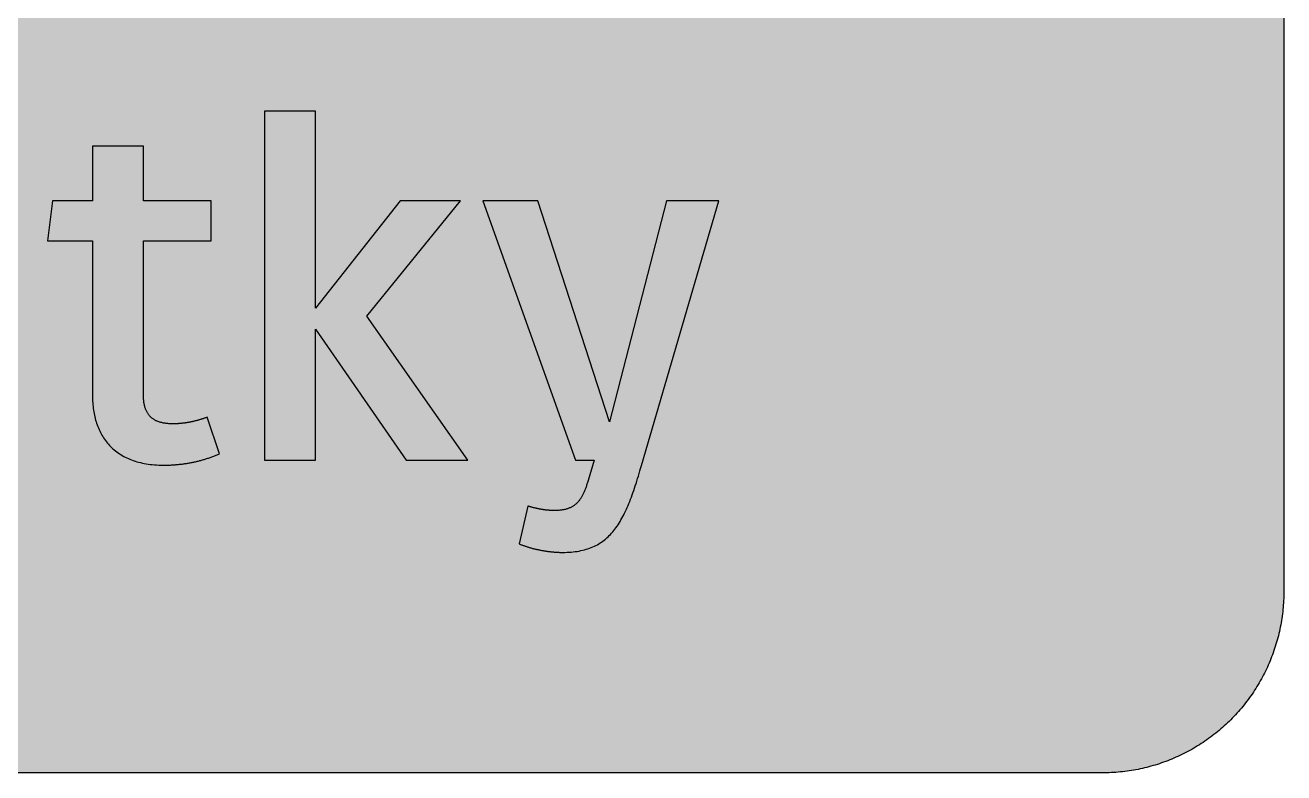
# Model space of a CAD drawing. Header units: millimetres. Extents: x 0 to 212, y 0 to 116.
# Drawn here: x 113.8 to 211.7, y 0.1 to 58.3 of the extents above; entities that cross this region are included whole.
import ezdxf

# ---------------------------------------------------------------- set-up
doc = ezdxf.new("R2010")
doc.units = ezdxf.units.MM

msp = doc.modelspace()

# ---------------------------------------------------------------- hatches: boundary and pattern name
for color, points in [(254, [(14.1633, 0.0536), (13.9878, 0.0533), (13.8125, 0.0559), (13.6373, 0.061), (13.462, 0.0686), (13.2893, 0.0787), (13.114, 0.0914), (12.9413, 0.1041), (12.7686, 0.1219), (12.5959, 0.1397), (12.4231, 0.16), (12.2504, 0.1829), (12.0777, 0.2057), (11.9075, 0.2337), (11.7373, 0.2616), (11.5672, 0.2921), (11.397, 0.3251), (11.2268, 0.3607), (11.0592, 0.3988), (10.8915, 0.4369), (10.7239, 0.4775), (10.5562, 0.5207), (10.3886, 0.5664), (10.2235, 0.6121), (10.0584, 0.6629), (9.8933, 0.7137), (9.7307, 0.7671), (9.5682, 0.8204), (9.4056, 0.8788), (9.2431, 0.9373), (9.083, 0.9982), (8.923, 1.0617), (8.763, 1.1252), (8.6055, 1.1938), (8.4455, 1.2624), (8.2906, 1.331), (8.1331, 1.4046), (7.9781, 1.4783), (7.8232, 1.5545), (7.6708, 1.6332), (7.5184, 1.7145), (7.366, 1.7958), (7.2161, 1.8796), (7.0663, 1.966), (6.919, 2.0523), (6.7716, 2.1438), (6.6243, 2.2352), (6.4795, 2.3266), (6.3348, 2.4232), (6.19, 2.5197), (6.0477, 2.6187), (5.908, 2.7178), (5.7683, 2.8194), (5.6286, 2.9235), (5.4915, 3.0302), (5.3543, 3.1369), (5.2197, 3.2461), (5.0851, 3.3579), (4.953, 3.4722), (4.8209, 3.5865), (4.6914, 3.7033), (4.5644, 3.8202), (4.4348, 3.9395), (4.3104, 4.0615), (4.1859, 4.1859), (4.0615, 4.3104), (3.9395, 4.4348), (3.8202, 4.5618), (3.7033, 4.6914), (3.5865, 4.8209), (3.4722, 4.953), (3.3579, 5.0851), (3.2487, 5.2197), (3.1369, 5.3543), (3.0302, 5.4915), (2.9235, 5.6286), (2.8194, 5.7683), (2.7178, 5.908), (2.6187, 6.0477), (2.5197, 6.19), (2.4232, 6.3348), (2.3266, 6.477), (2.2352, 6.6243), (2.1438, 6.7691), (2.0523, 6.919), (1.966, 7.0663), (1.8796, 7.2161), (1.7958, 7.366), (1.7145, 7.5184), (1.6332, 7.6708), (1.5545, 7.8232), (1.4783, 7.9781), (1.4046, 8.1331), (1.331, 8.2906), (1.2598, 8.4455), (1.1913, 8.603), (1.1252, 8.763), (1.0592, 8.923), (0.9982, 9.083), (0.9373, 9.2431), (0.8763, 9.4056), (0.8204, 9.5682), (0.7645, 9.7307), (0.7112, 9.8933), (0.6604, 10.0584), (0.6121, 10.2235), (0.5639, 10.3911), (0.5207, 10.5562), (0.4775, 10.7239), (0.4343, 10.8915), (0.3962, 11.0592), (0.3607, 11.2268), (0.3251, 11.397), (0.2921, 11.5672), (0.2616, 11.7373), (0.2311, 11.9075), (0.2057, 12.0802), (0.1803, 12.2504), (0.1575, 12.4231), (0.1372, 12.5959), (0.1194, 12.7686), (0.1041, 12.9413), (0.0889, 13.1166), (0.0787, 13.2893), (0.0686, 13.4645), (0.061, 13.6373), (0.0559, 13.8125), (0.0508, 13.9878), (0.0508, 14.163), (0.0522, 102.3592), (0.0508, 102.5322), (0.0559, 102.7074), (0.061, 102.8827), (0.0686, 103.058), (0.0787, 103.2307), (0.0889, 103.4059), (0.1041, 103.5787), (0.1194, 103.7514), (0.1372, 103.9241), (0.1575, 104.0968), (0.1803, 104.2695), (0.2057, 104.4423), (0.2311, 104.6124), (0.2616, 104.7826), (0.2921, 104.9528), (0.3251, 105.123), (0.3607, 105.2932), (0.3962, 105.4608), (0.4343, 105.6284), (0.4775, 105.7961), (0.5207, 105.9637), (0.5639, 106.1314), (0.6121, 106.2965), (0.6604, 106.4616), (0.7112, 106.6267), (0.7645, 106.7892), (0.8204, 106.9518), (0.8763, 107.1143), (0.9373, 107.2769), (0.9982, 107.4369), (1.0592, 107.5969), (1.1252, 107.757), (1.1913, 107.9144), (1.2598, 108.0745), (1.331, 108.2294), (1.4046, 108.3869), (1.4783, 108.5418), (1.5545, 108.6968), (1.6332, 108.8492), (1.7145, 109.0016), (1.7958, 109.154), (1.8796, 109.3038), (1.966, 109.4537), (2.0523, 109.601), (2.1438, 109.7483), (2.2352, 109.8956), (2.3266, 110.0404), (2.4232, 110.1852), (2.5197, 110.33), (2.6187, 110.4722), (2.7178, 110.6119), (2.8194, 110.7516), (2.9235, 110.8913), (3.0302, 111.0285), (3.1369, 111.1656), (3.2487, 111.3003), (3.3579, 111.4349), (3.4722, 111.567), (3.5865, 111.699), (3.7033, 111.8286), (3.8202, 111.9556), (3.9395, 112.0851), (4.0615, 112.2096), (4.1859, 112.334), (4.3104, 112.4585), (4.4348, 112.5804), (4.5644, 112.6998), (4.6914, 112.8166), (4.8209, 112.9335), (4.953, 113.0478), (5.0851, 113.1621), (5.2197, 113.2713), (5.3543, 113.3831), (5.4915, 113.4897), (5.6286, 113.5964), (5.7683, 113.7006), (5.908, 113.8022), (6.0477, 113.9012), (6.19, 114.0003), (6.3348, 114.0968), (6.4795, 114.1933), (6.6243, 114.2848), (6.7716, 114.3762), (6.919, 114.4676), (7.0663, 114.554), (7.2161, 114.6404), (7.366, 114.7242), (7.5184, 114.8055), (7.6708, 114.8867), (7.8232, 114.9655), (7.9781, 115.0417), (8.1331, 115.1153), (8.2906, 115.189), (8.4455, 115.2601), (8.6055, 115.3287), (8.763, 115.3947), (8.923, 115.4608), (9.083, 115.5217), (9.2431, 115.5827), (9.4056, 115.6437), (9.5682, 115.6995), (9.7307, 115.7554), (9.8933, 115.8088), (10.0584, 115.8596), (10.2235, 115.9078), (10.3886, 115.9561), (10.5562, 115.9993), (10.7239, 116.0424), (10.8915, 116.0856), (11.0592, 116.1237), (11.2268, 116.1593), (11.397, 116.1948), (11.5672, 116.2279), (11.7373, 116.2583), (11.9075, 116.2888), (12.0777, 116.3142), (12.2504, 116.3396), (12.4231, 116.3625), (12.5959, 116.3828), (12.7686, 116.4006), (12.9413, 116.4158), (13.114, 116.4311), (13.2893, 116.4412), (13.462, 116.4514), (13.6373, 116.459), (13.8125, 116.4641), (13.9878, 116.4692), (14.163, 116.4692), (197.6078, 116.4703), (197.7822, 116.4692), (197.9574, 116.4641), (198.1327, 116.459), (198.3054, 116.4514), (198.4807, 116.4412), (198.6534, 116.4311), (198.8287, 116.4158), (199.0014, 116.4006), (199.1741, 116.3828), (199.3468, 116.3625), (199.5195, 116.3396), (199.6897, 116.3142), (199.8624, 116.2888), (200.0326, 116.2583), (200.2028, 116.2279), (200.373, 116.1948), (200.5432, 116.1593), (200.7108, 116.1237), (200.8784, 116.0856), (201.0461, 116.0424), (201.2137, 115.9993), (201.3788, 115.9561), (201.5465, 115.9078), (201.7116, 115.8596), (201.8767, 115.8088), (202.0392, 115.7554), (202.2018, 115.6995), (202.3643, 115.6437), (202.5269, 115.5827), (202.6869, 115.5217), (202.8469, 115.4608), (203.007, 115.3947), (203.167, 115.3287), (203.3245, 115.2601), (203.4794, 115.189), (203.6369, 115.1153), (203.7918, 115.0417), (203.9468, 114.9655), (204.0992, 114.8867), (204.2516, 114.8055), (204.404, 114.7242), (204.5538, 114.6404), (204.7037, 114.554), (204.8535, 114.4676), (205.0009, 114.3762), (205.1456, 114.2848), (205.293, 114.1933), (205.4352, 114.0968), (205.58, 114.0003), (205.7222, 113.9012), (205.8619, 113.8022), (206.0016, 113.7006), (206.1413, 113.5964), (206.2785, 113.4897), (206.4156, 113.3831), (206.5503, 113.2713), (206.6849, 113.1621), (206.817, 113.0478), (206.949, 112.9335), (207.0786, 112.8166), (207.2081, 112.6998), (207.3351, 112.5804), (207.4596, 112.4585), (207.584, 112.334), (207.7085, 112.2096), (207.8304, 112.0851), (207.9498, 111.9556), (208.0666, 111.8286), (208.1835, 111.699), (208.2978, 111.567), (208.4121, 111.4349), (208.5238, 111.3003), (208.6331, 111.1656), (208.7397, 111.0285), (208.8464, 110.8913), (208.9506, 110.7516), (209.0522, 110.6119), (209.1512, 110.4722), (209.2503, 110.33), (209.3468, 110.1852), (209.4433, 110.0404), (209.5348, 109.8956), (209.6262, 109.7483), (209.7176, 109.601), (209.804, 109.4537), (209.8904, 109.3038), (209.9742, 109.154), (210.0555, 109.0016), (210.1367, 108.8492), (210.2155, 108.6968), (210.2917, 108.5418), (210.3653, 108.3869), (210.439, 108.2294), (210.5076, 108.0745), (210.5762, 107.9144), (210.6447, 107.757), (210.7082, 107.5969), (210.7717, 107.4369), (210.8327, 107.2769), (210.8911, 107.1143), (210.9495, 106.9518), (211.0029, 106.7892), (211.0562, 106.6267), (211.107, 106.4616), (211.1578, 106.2965), (211.2035, 106.1314), (211.2493, 105.9637), (211.2924, 105.7961), (211.3331, 105.6284), (211.3712, 105.4608), (211.4093, 105.2932), (211.4448, 105.123), (211.4779, 104.9528), (211.5083, 104.7826), (211.5363, 104.6124), (211.5642, 104.4423), (211.5871, 104.2695), (211.6099, 104.0968), (211.6303, 103.9241), (211.648, 103.7514), (211.6658, 103.5787), (211.6785, 103.4059), (211.6912, 103.2307), (211.7014, 103.058), (211.709, 102.8827), (211.7141, 102.7074), (211.7166, 102.5322), (211.7166, 102.3569), (211.7189, 14.1647), (211.7166, 13.9878), (211.7141, 13.8125), (211.709, 13.6373), (211.7014, 13.4645), (211.6912, 13.2893), (211.6785, 13.1166), (211.6658, 12.9413), (211.648, 12.7686), (211.6303, 12.5959), (211.6099, 12.4231), (211.5871, 12.2504), (211.5642, 12.0802), (211.5363, 11.9075), (211.5083, 11.7373), (211.4779, 11.5672), (211.4448, 11.397), (211.4093, 11.2268), (211.3712, 11.0592), (211.3331, 10.8915), (211.2924, 10.7239), (211.2493, 10.5562), (211.2035, 10.3911), (211.1578, 10.2235), (211.107, 10.0584), (211.0562, 9.8933), (211.0029, 9.7307), (210.9495, 9.5682), (210.8911, 9.4056), (210.8327, 9.2431), (210.7717, 9.083), (210.7082, 8.923), (210.6447, 8.763), (210.5762, 8.603), (210.5076, 8.4455), (210.439, 8.2906), (210.3653, 8.1331), (210.2917, 7.9781), (210.2155, 7.8232), (210.1367, 7.6708), (210.0555, 7.5184), (209.9742, 7.366), (209.8904, 7.2161), (209.804, 7.0663), (209.7176, 6.919), (209.6262, 6.7691), (209.5348, 6.6243), (209.4433, 6.477), (209.3468, 6.3348), (209.2503, 6.19), (209.1512, 6.0477), (209.0522, 5.908), (208.9506, 5.7683), (208.8464, 5.6286), (208.7397, 5.4915), (208.6331, 5.3543), (208.5238, 5.2197), (208.4121, 5.0851), (208.2978, 4.953), (208.1835, 4.8209), (208.0666, 4.6914), (207.9498, 4.5618), (207.8304, 4.4348), (207.7085, 4.3104), (207.584, 4.1859), (207.4596, 4.0615), (207.3351, 3.9395), (207.2081, 3.8202), (207.0786, 3.7033), (206.949, 3.5865), (206.817, 3.4722), (206.6849, 3.3579), (206.5503, 3.2461), (206.4156, 3.1369), (206.2785, 3.0302), (206.1413, 2.9235), (206.0016, 2.8194), (205.8619, 2.7178), (205.7222, 2.6187), (205.58, 2.5197), (205.4352, 2.4232), (205.293, 2.3266), (205.1456, 2.2352), (205.0009, 2.1438), (204.8535, 2.0523), (204.7037, 1.966), (204.5538, 1.8796), (204.404, 1.7958), (204.2516, 1.7145), (204.0992, 1.6332), (203.9468, 1.5545), (203.7918, 1.4783), (203.6369, 1.4046), (203.4794, 1.331), (203.3245, 1.2624), (203.167, 1.1938), (203.007, 1.1252), (202.8469, 1.0617), (202.6869, 0.9982), (202.5269, 0.9373), (202.3643, 0.8788), (202.2018, 0.8204), (202.0392, 0.7671), (201.8767, 0.7137), (201.7116, 0.6629), (201.5465, 0.6121), (201.3788, 0.5664), (201.2137, 0.5207), (201.0461, 0.4775), (200.8784, 0.4369), (200.7108, 0.3988), (200.5432, 0.3607), (200.373, 0.3251), (200.2028, 0.2921), (200.0326, 0.2616), (199.8624, 0.2337), (199.6897, 0.2057), (199.5195, 0.1829), (199.3468, 0.16), (199.1741, 0.1397), (199.0014, 0.1219), (198.8287, 0.1041), (198.6534, 0.0914), (198.4807, 0.0787), (198.3054, 0.0686), (198.1327, 0.061), (197.9574, 0.0559), (197.7822, 0.0533), (197.6069, 0.0533)]), (59, [(136.3472, 24.3953), (136.3472, 34.6008), (143.4098, 24.3953), (148.2217, 24.3953), (140.3435, 35.6097), (147.6389, 44.5738), (142.9438, 44.5738), (136.3472, 36.2296), (136.3472, 51.5592), (132.388, 51.5592), (132.388, 24.3953)]), (59, [(119.0004, 29.4386), (119.0015, 29.2913), (119.0041, 29.1465), (119.0117, 29.0017), (119.0193, 28.8595), (119.0295, 28.7172), (119.0447, 28.5775), (119.06, 28.4378), (119.0803, 28.3007), (119.1006, 28.1661), (119.126, 28.0314), (119.1514, 27.8994), (119.1819, 27.7698), (119.2149, 27.6403), (119.2479, 27.5133), (119.286, 27.3863), (119.3241, 27.2644), (119.3673, 27.1399), (119.413, 27.0205), (119.4613, 26.9011), (119.5121, 26.7843), (119.5654, 26.67), (119.6213, 26.5582), (119.6797, 26.4465), (119.7407, 26.3373), (119.8042, 26.2306), (119.8702, 26.1264), (119.9388, 26.0248), (120.0125, 25.9232), (120.0861, 25.8242), (120.1649, 25.7277), (120.2461, 25.6337), (120.3274, 25.5422), (120.4138, 25.4533), (120.5027, 25.367), (120.5941, 25.2832), (120.6881, 25.1993), (120.7872, 25.1206), (120.8862, 25.0419), (120.9904, 24.9682), (121.0945, 24.8945), (121.2037, 24.826), (121.3155, 24.7599), (121.4298, 24.6939), (121.5466, 24.6329), (121.666, 24.572), (121.7905, 24.5161), (121.9149, 24.4627), (122.0445, 24.4119), (122.1765, 24.3637), (122.3112, 24.318), (122.4483, 24.2773), (122.588, 24.2367), (122.7328, 24.2011), (122.8801, 24.1681), (123.0274, 24.1376), (123.1824, 24.1097), (123.3373, 24.0868), (123.4948, 24.064), (123.6574, 24.0462), (123.8225, 24.0309), (123.9876, 24.0208), (124.1603, 24.0132), (124.333, 24.0081), (124.5108, 24.0055), (124.5819, 24.0055), (124.6505, 24.0055), (124.7216, 24.0081), (124.7927, 24.0081), (124.8639, 24.0106), (124.935, 24.0132), (125.0061, 24.0157), (125.0747, 24.0182), (125.1458, 24.0208), (125.2169, 24.0259), (125.2855, 24.0309), (125.3566, 24.0335), (125.4277, 24.0386), (125.4963, 24.0462), (125.5674, 24.0513), (125.636, 24.0563), (125.7071, 24.064), (125.7757, 24.0716), (125.8468, 24.0792), (125.9154, 24.0868), (125.9865, 24.097), (126.0551, 24.1046), (126.1237, 24.1148), (126.1948, 24.1249), (126.2634, 24.1351), (126.332, 24.1452), (126.4006, 24.1554), (126.4717, 24.1681), (126.5403, 24.1808), (126.6088, 24.1935), (126.6774, 24.2062), (126.746, 24.2189), (126.8146, 24.2316), (126.8832, 24.2468), (126.9517, 24.2621), (127.0203, 24.2773), (127.0889, 24.2926), (127.1575, 24.3078), (127.2235, 24.3256), (127.2921, 24.3434), (127.3607, 24.3611), (127.4293, 24.3789), (127.4953, 24.3967), (127.5639, 24.417), (127.6299, 24.4348), (127.6985, 24.4551), (127.7645, 24.4754), (127.8331, 24.4958), (127.8992, 24.5186), (127.9677, 24.5389), (128.0338, 24.5618), (128.0998, 24.5847), (128.1684, 24.6075), (128.2344, 24.6329), (128.3005, 24.6558), (128.3665, 24.6812), (128.4326, 24.7066), (128.5011, 24.732), (128.5672, 24.7599), (128.6332, 24.7853), (128.6967, 24.8133), (128.7628, 24.8412), (128.8288, 24.8691), (128.8948, 24.8971), (127.926, 27.7315), (127.8788, 27.7139), (127.8306, 27.6987), (127.7849, 27.6835), (127.7391, 27.6682), (127.6934, 27.653), (127.6477, 27.6377), (127.602, 27.6225), (127.5563, 27.6073), (127.5131, 27.5946), (127.4674, 27.5819), (127.4242, 27.5666), (127.3785, 27.5539), (127.3353, 27.5412), (127.2921, 27.5285), (127.2489, 27.5158), (127.2057, 27.5031), (127.1626, 27.493), (127.1219, 27.4803), (127.0787, 27.4701), (127.0356, 27.4574), (126.9949, 27.4472), (126.9517, 27.4371), (126.9111, 27.4269), (126.8705, 27.4168), (126.8273, 27.4066), (126.7866, 27.399), (126.746, 27.3888), (126.7054, 27.3812), (126.6647, 27.371), (126.6241, 27.3634), (126.5834, 27.3558), (126.5428, 27.3482), (126.5022, 27.3406), (126.4615, 27.3329), (126.4209, 27.3253), (126.3802, 27.3177), (126.3421, 27.3126), (126.3015, 27.305), (126.2609, 27.2999), (126.2202, 27.2923), (126.1796, 27.2872), (126.1415, 27.2821), (126.1008, 27.2771), (126.0602, 27.272), (126.0196, 27.2669), (125.9815, 27.2644), (125.9408, 27.2593), (125.9002, 27.2567), (125.8595, 27.2517), (125.8189, 27.2491), (125.7808, 27.2466), (125.7402, 27.2415), (125.6995, 27.239), (125.6589, 27.2364), (125.6182, 27.2339), (125.5776, 27.2339), (125.537, 27.2313), (125.4963, 27.2288), (125.4557, 27.2288), (125.4125, 27.2288), (125.3719, 27.2263), (125.3312, 27.2263), (125.288, 27.2263), (125.2474, 27.2263), (125.1661, 27.2263), (125.0874, 27.2288), (125.0086, 27.2313), (124.935, 27.2364), (124.8588, 27.2415), (124.7877, 27.2491), (124.7165, 27.2567), (124.648, 27.2644), (124.5794, 27.2771), (124.5133, 27.2872), (124.4498, 27.2999), (124.3889, 27.3152), (124.3279, 27.3304), (124.267, 27.3456), (124.2085, 27.3634), (124.1527, 27.3837), (124.0993, 27.4041), (124.046, 27.4244), (123.9926, 27.4472), (123.9418, 27.4701), (123.8936, 27.4955), (123.8453, 27.5209), (123.7996, 27.5488), (123.7564, 27.5768), (123.7132, 27.6047), (123.6701, 27.6352), (123.6294, 27.6682), (123.5913, 27.7012), (123.5532, 27.7343), (123.5177, 27.7698), (123.4821, 27.8054), (123.4491, 27.8409), (123.4161, 27.8816), (123.383, 27.9197), (123.3551, 27.9603), (123.3246, 28.001), (123.2967, 28.0441), (123.2713, 28.0873), (123.2459, 28.133), (123.223, 28.1788), (123.2002, 28.227), (123.1773, 28.2753), (123.157, 28.3235), (123.1367, 28.3743), (123.1189, 28.4251), (123.1011, 28.4785), (123.0859, 28.5318), (123.0706, 28.5852), (123.0554, 28.641), (123.0427, 28.6969), (123.03, 28.7553), (123.0198, 28.8138), (123.0097, 28.8722), (122.9995, 28.9331), (122.9919, 28.9941), (122.9843, 29.0576), (122.9792, 29.1211), (122.9741, 29.1846), (122.969, 29.2506), (122.9639, 29.3167), (122.9614, 29.3853), (122.9589, 29.4538), (122.9589, 29.5224), (122.9589, 29.5935), (122.9596, 41.469), (128.2361, 41.469), (128.2361, 44.5738), (122.9596, 44.5738), (122.9596, 48.8414), (119.0004, 48.8414), (119.0004, 44.5738), (115.8956, 44.5738), (115.5086, 41.469), (119.0004, 41.469)]), (59, [(155.5944, 17.2156), (155.7655, 17.2161), (155.9357, 17.2212), (156.1008, 17.2288), (156.2608, 17.2415), (156.4208, 17.2568), (156.5732, 17.2745), (156.7256, 17.2974), (156.8729, 17.3203), (157.0177, 17.3507), (157.16, 17.3812), (157.2971, 17.4168), (157.4317, 17.4549), (157.5638, 17.4955), (157.6934, 17.5412), (157.8204, 17.5895), (157.9423, 17.6428), (158.0617, 17.6962), (158.181, 17.7546), (158.2953, 17.8156), (158.4071, 17.8816), (158.5163, 17.9502), (158.6255, 18.0213), (158.7297, 18.095), (158.8313, 18.1737), (158.9329, 18.255), (159.0294, 18.3413), (159.1259, 18.4277), (159.2199, 18.5191), (159.3113, 18.6131), (159.4002, 18.7122), (159.4891, 18.8138), (159.5755, 18.9179), (159.6593, 19.0246), (159.7406, 19.1364), (159.8219, 19.2507), (159.9006, 19.3675), (159.9794, 19.4869), (160.0556, 19.6113), (160.1292, 19.7383), (160.2029, 19.8704), (160.2765, 20.0025), (160.3477, 20.1397), (160.4162, 20.2794), (160.4848, 20.4241), (160.5534, 20.5689), (160.6194, 20.7188), (160.6855, 20.8737), (160.749, 21.0287), (160.815, 21.1887), (160.876, 21.3512), (160.9395, 21.5163), (161.003, 21.6865), (161.0639, 21.8592), (161.1249, 22.0345), (161.1859, 22.2123), (161.2468, 22.3952), (161.3052, 22.5806), (161.3662, 22.7686), (161.4246, 22.9616), (161.4856, 23.1546), (161.544, 23.3528), (161.605, 23.556), (161.6634, 23.7592), (161.7243, 23.9674), (167.7402, 44.5738), (163.6656, 44.5738), (159.2421, 27.3826), (153.6541, 44.5738), (149.3848, 44.5738), (156.603, 24.3953), (158.0388, 24.3953), (157.5731, 22.8035), (157.5511, 22.7279), (157.5283, 22.6568), (157.5054, 22.5831), (157.4825, 22.5146), (157.4597, 22.446), (157.4368, 22.3774), (157.414, 22.3114), (157.3911, 22.2453), (157.3682, 22.1818), (157.3428, 22.1183), (157.32, 22.0574), (157.2946, 21.9964), (157.2692, 21.938), (157.2438, 21.8796), (157.2184, 21.8237), (157.193, 21.7678), (157.165, 21.7119), (157.1371, 21.6586), (157.1092, 21.6078), (157.0812, 21.557), (157.0533, 21.5087), (157.0228, 21.4605), (156.9923, 21.4122), (156.9618, 21.3665), (156.9314, 21.3208), (156.8983, 21.2776), (156.8653, 21.2369), (156.8323, 21.1938), (156.7967, 21.1557), (156.7612, 21.115), (156.7256, 21.0769), (156.6901, 21.0414), (156.652, 21.0058), (156.6139, 20.9728), (156.5732, 20.9398), (156.5326, 20.9067), (156.4919, 20.8763), (156.4488, 20.8483), (156.4056, 20.8178), (156.3624, 20.7924), (156.3167, 20.7645), (156.271, 20.7416), (156.2227, 20.7162), (156.1744, 20.6934), (156.1236, 20.6731), (156.0728, 20.6527), (156.022, 20.6324), (155.9687, 20.6146), (155.9128, 20.5969), (155.8569, 20.5816), (155.8011, 20.5664), (155.7426, 20.5537), (155.6817, 20.541), (155.6207, 20.5283), (155.5598, 20.5181), (155.4963, 20.5105), (155.4302, 20.5003), (155.3642, 20.4953), (155.2956, 20.4876), (155.227, 20.4826), (155.1559, 20.48), (155.0822, 20.4775), (155.0086, 20.4749), (154.9324, 20.4749), (154.9146, 20.4749), (154.8968, 20.4749), (154.8765, 20.4749), (154.8562, 20.4749), (154.8384, 20.4749), (154.8181, 20.4749), (154.7952, 20.4775), (154.7749, 20.4775), (154.752, 20.4775), (154.7317, 20.4775), (154.7089, 20.48), (154.686, 20.48), (154.6631, 20.4826), (154.6377, 20.4826), (154.6149, 20.4851), (154.5895, 20.4851), (154.5641, 20.4876), (154.5387, 20.4902), (154.5133, 20.4902), (154.4879, 20.4927), (154.4599, 20.4953), (154.4345, 20.4978), (154.4066, 20.5003), (154.3787, 20.5029), (154.3507, 20.5054), (154.3202, 20.5105), (154.2923, 20.513), (154.2618, 20.5156), (154.2313, 20.5207), (154.2009, 20.5232), (154.1704, 20.5283), (154.1374, 20.5334), (154.1069, 20.5384), (154.0739, 20.5435), (154.0408, 20.5486), (154.0078, 20.5537), (153.9723, 20.5588), (153.9392, 20.5638), (153.9037, 20.5715), (153.8681, 20.5765), (153.8326, 20.5842), (153.797, 20.5892), (153.7589, 20.5969), (153.7233, 20.6045), (153.6852, 20.6121), (153.6471, 20.6197), (153.609, 20.6299), (153.5684, 20.6375), (153.5303, 20.6477), (153.4897, 20.6553), (153.449, 20.6654), (153.4084, 20.6756), (153.3652, 20.6858), (153.3246, 20.6959), (153.2814, 20.7086), (153.2382, 20.7188), (153.195, 20.7315), (153.1518, 20.7442), (153.1061, 20.7543), (153.0629, 20.767), (153.0172, 20.7823), (152.9715, 20.795), (152.9232, 20.8077), (152.8775, 20.8229), (152.218, 17.8756), (152.2654, 17.8537), (152.3162, 17.8359), (152.3644, 17.8156), (152.4152, 17.7978), (152.466, 17.7775), (152.5168, 17.7597), (152.5676, 17.7419), (152.6184, 17.7241), (152.6718, 17.7063), (152.7226, 17.6886), (152.7759, 17.6708), (152.8267, 17.6555), (152.8801, 17.6378), (152.9334, 17.6225), (152.9867, 17.6073), (153.0401, 17.592), (153.0909, 17.5768), (153.1468, 17.5616), (153.2001, 17.5463), (153.2534, 17.5311), (153.3068, 17.5184), (153.3601, 17.5031), (153.416, 17.4904), (153.4693, 17.4777), (153.5227, 17.465), (153.5786, 17.4523), (153.6319, 17.4396), (153.6878, 17.4295), (153.7411, 17.4168), (153.797, 17.4066), (153.8503, 17.3939), (153.9037, 17.3838), (153.9596, 17.3736), (154.0129, 17.3634), (154.0688, 17.3533), (154.1221, 17.3457), (154.178, 17.3355), (154.2313, 17.3279), (154.2872, 17.3177), (154.3406, 17.3101), (154.3939, 17.3025), (154.4498, 17.2949), (154.5031, 17.2872), (154.5565, 17.2822), (154.6098, 17.2745), (154.6631, 17.2695), (154.7165, 17.2618), (154.7698, 17.2568), (154.8232, 17.2517), (154.8765, 17.2466), (154.9298, 17.2415), (154.9832, 17.239), (155.034, 17.2339), (155.0873, 17.2314), (155.1381, 17.2288), (155.1915, 17.2263), (155.2423, 17.2237), (155.2931, 17.2212), (155.3439, 17.2187), (155.3947, 17.2161), (155.4455, 17.2161), (155.4937, 17.2161), (155.5445, 17.2136), (155.5928, 17.2136)])]:
    msp.add_hatch(color=color).paths.add_polyline_path(points)
h = msp.add_hatch(color=59)
h.paths.add_polyline_path([(14.1633, 3.5814), (13.8887, 3.5839), (13.6169, 3.5941), (13.3477, 3.6119), (13.081, 3.6347), (12.8143, 3.6652), (12.5501, 3.7008), (12.2885, 3.7465), (12.0294, 3.7948), (11.7729, 3.8506), (11.5164, 3.9141), (11.2649, 3.9827), (11.016, 4.0564), (10.7671, 4.1351), (10.5232, 4.2215), (10.2819, 4.3129), (10.0432, 4.412), (9.8069, 4.5161), (9.5733, 4.6228), (9.3447, 4.7371), (9.1186, 4.8565), (8.8951, 4.9809), (8.6741, 5.113), (8.4582, 5.2476), (8.2448, 5.3873), (8.0366, 5.5321), (7.8308, 5.682), (7.6276, 5.8369), (7.4295, 5.9969), (7.2365, 6.1595), (7.046, 6.3297), (6.8605, 6.5024), (6.6777, 6.6802), (6.5024, 6.8605), (6.3271, 7.046), (6.1595, 7.2365), (5.9969, 7.432), (5.8369, 7.6302), (5.682, 7.8308), (5.5321, 8.0366), (5.3873, 8.2448), (5.2451, 8.4582), (5.1105, 8.6741), (4.9809, 8.8951), (4.8565, 9.1186), (4.7371, 9.3447), (4.6228, 9.5758), (4.5136, 9.8069), (4.4094, 10.0432), (4.3129, 10.2819), (4.2215, 10.5232), (4.1351, 10.7696), (4.0538, 11.016), (3.9802, 11.2649), (3.9116, 11.5189), (3.8506, 11.7729), (3.7948, 12.0294), (3.744, 12.2911), (3.7008, 12.5527), (3.6627, 12.8143), (3.6322, 13.081), (3.6093, 13.3502), (3.5916, 13.6195), (3.5814, 13.8913), (3.5789, 14.163), (3.58, 102.3592), (3.5814, 102.6312), (3.5916, 102.903), (3.6093, 103.1723), (3.6322, 103.439), (3.6627, 103.7057), (3.7008, 103.9698), (3.744, 104.2314), (3.7948, 104.4905), (3.8506, 104.7471), (3.9116, 105.0036), (3.9802, 105.2551), (4.0538, 105.504), (4.1351, 105.7529), (4.2215, 105.9967), (4.3129, 106.238), (4.4094, 106.4768), (4.5136, 106.713), (4.6228, 106.9467), (4.7371, 107.1753), (4.8565, 107.4014), (4.9809, 107.6249), (5.1105, 107.8459), (5.2451, 108.0618), (5.3873, 108.2751), (5.5321, 108.4834), (5.682, 108.6891), (5.8369, 108.8923), (5.9969, 109.0905), (6.1595, 109.2835), (6.3271, 109.474), (6.5024, 109.6594), (6.6777, 109.8423), (6.8605, 110.0176), (7.046, 110.1928), (7.2365, 110.3605), (7.4295, 110.523), (7.6276, 110.683), (7.8308, 110.838), (8.0366, 110.9878), (8.2448, 111.1326), (8.4582, 111.2749), (8.6741, 111.4095), (8.8951, 111.539), (9.1186, 111.6635), (9.3447, 111.7829), (9.5733, 111.8972), (9.8069, 112.0064), (10.0432, 112.1105), (10.2819, 112.207), (10.5232, 112.2985), (10.7671, 112.3848), (11.016, 112.4661), (11.2649, 112.5398), (11.5164, 112.6084), (11.7729, 112.6693), (12.0294, 112.7252), (12.2885, 112.776), (12.5501, 112.8192), (12.8143, 112.8573), (13.081, 112.8878), (13.3477, 112.9106), (13.6169, 112.9284), (13.8887, 112.9386), (14.163, 112.9411), (197.6078, 112.9425), (197.8787, 112.9386), (198.1505, 112.9284), (198.4197, 112.9106), (198.689, 112.8878), (198.9557, 112.8573), (199.2173, 112.8192), (199.4789, 112.776), (199.7405, 112.7252), (199.9971, 112.6693), (200.2511, 112.6084), (200.5051, 112.5398), (200.754, 112.4661), (201.0004, 112.3848), (201.2467, 112.2985), (201.488, 112.207), (201.7268, 112.1105), (201.963, 112.0064), (202.1942, 111.8972), (202.4253, 111.7829), (202.6514, 111.6635), (202.8749, 111.539), (203.0959, 111.4095), (203.3118, 111.2749), (203.5251, 111.1326), (203.7334, 110.9878), (203.9391, 110.838), (204.1398, 110.683), (204.3379, 110.523), (204.5335, 110.3605), (204.724, 110.1928), (204.9094, 110.0176), (205.0898, 109.8423), (205.2676, 109.6594), (205.4403, 109.474), (205.6105, 109.2835), (205.773, 109.0905), (205.933, 108.8923), (206.088, 108.6891), (206.2378, 108.4834), (206.3826, 108.2751), (206.5223, 108.0618), (206.6569, 107.8459), (206.789, 107.6249), (206.9135, 107.4014), (207.0329, 107.1753), (207.1472, 106.9467), (207.2538, 106.713), (207.358, 106.4768), (207.457, 106.238), (207.5485, 105.9967), (207.6348, 105.7529), (207.7136, 105.504), (207.7872, 105.2551), (207.8558, 105.0036), (207.9193, 104.7471), (207.9752, 104.4905), (208.0235, 104.2314), (208.0692, 103.9698), (208.1047, 103.7057), (208.1352, 103.439), (208.1581, 103.1723), (208.1759, 102.903), (208.186, 102.6312), (208.1911, 102.3569), (208.1911, 14.1647), (208.186, 13.8913), (208.1759, 13.6195), (208.1581, 13.3502), (208.1352, 13.081), (208.1047, 12.8143), (208.0692, 12.5527), (208.0235, 12.2911), (207.9752, 12.0294), (207.9193, 11.7729), (207.8558, 11.5189), (207.7872, 11.2649), (207.7136, 11.016), (207.6348, 10.7696), (207.5485, 10.5232), (207.457, 10.2819), (207.358, 10.0432), (207.2538, 9.8069), (207.1472, 9.5758), (207.0329, 9.3447), (206.9135, 9.1186), (206.789, 8.8951), (206.6569, 8.6741), (206.5223, 8.4582), (206.3826, 8.2448), (206.2378, 8.0366), (206.088, 7.8308), (205.933, 7.6302), (205.773, 7.432), (205.6105, 7.2365), (205.4403, 7.046), (205.2676, 6.8605), (205.0898, 6.6802), (204.9094, 6.5024), (204.724, 6.3297), (204.5335, 6.1595), (204.3379, 5.9969), (204.1398, 5.8369), (203.9391, 5.682), (203.7334, 5.5321), (203.5251, 5.3873), (203.3118, 5.2476), (203.0959, 5.113), (202.8749, 4.9809), (202.6514, 4.8565), (202.4253, 4.7371), (202.1942, 4.6228), (201.963, 4.5161), (201.7268, 4.412), (201.488, 4.3129), (201.2467, 4.2215), (201.0004, 4.1351), (200.754, 4.0564), (200.5051, 3.9827), (200.2511, 3.9141), (199.9971, 3.8506), (199.7405, 3.7948), (199.4789, 3.7465), (199.2173, 3.7008), (198.9557, 3.6652), (198.689, 3.6347), (198.4197, 3.6119), (198.1505, 3.5941), (197.8787, 3.5839), (197.6069, 3.5789)])
h.paths.add_polyline_path([(14.1633, 8.8731), (14.0259, 8.8748), (13.8887, 8.8798), (13.7541, 8.8875), (13.622, 8.9002), (13.4874, 8.9154), (13.3553, 8.9332), (13.2258, 8.9535), (13.0962, 8.9789), (12.9667, 9.0068), (12.8397, 9.0373), (12.7127, 9.0729), (12.5882, 9.1084), (12.4663, 9.1491), (12.3419, 9.1923), (12.2225, 9.238), (12.1031, 9.2888), (11.9837, 9.3396), (11.8694, 9.3929), (11.7526, 9.4513), (11.6408, 9.5098), (11.5291, 9.5733), (11.4198, 9.6368), (11.3106, 9.7053), (11.2039, 9.7765), (11.0998, 9.8476), (10.9957, 9.9238), (10.8966, 10), (10.7975, 10.0787), (10.6985, 10.1625), (10.6045, 10.2464), (10.5105, 10.3327), (10.4216, 10.4216), (10.3327, 10.5131), (10.2464, 10.6045), (10.16, 10.701), (10.0787, 10.7975), (10, 10.8966), (9.9212, 10.9982), (9.8476, 11.0998), (9.7739, 11.2039), (9.7053, 11.3106), (9.6368, 11.4198), (9.5707, 11.5291), (9.5098, 11.6408), (9.4488, 11.7551), (9.3929, 11.8694), (9.337, 11.9863), (9.2862, 12.1031), (9.238, 12.2225), (9.1923, 12.3444), (9.1491, 12.4663), (9.1084, 12.5908), (9.0703, 12.7152), (9.0373, 12.8397), (9.0068, 12.9692), (8.9789, 13.0962), (8.9535, 13.2258), (8.9306, 13.3579), (8.9129, 13.4899), (8.8976, 13.622), (8.8849, 13.7566), (8.8773, 13.8913), (8.8722, 14.0259), (8.8697, 14.163), (8.8717, 102.3592), (8.8722, 102.4941), (8.8773, 102.6312), (8.8849, 102.7659), (8.8976, 102.8979), (8.9129, 103.0326), (8.9306, 103.1646), (8.9535, 103.2942), (8.9789, 103.4237), (9.0068, 103.5533), (9.0373, 103.6803), (9.0703, 103.8073), (9.1084, 103.9317), (9.1491, 104.0536), (9.1923, 104.1781), (9.238, 104.2975), (9.2862, 104.4169), (9.337, 104.5362), (9.3929, 104.6505), (9.4488, 104.7674), (9.5098, 104.8791), (9.5707, 104.9909), (9.6368, 105.1001), (9.7053, 105.2093), (9.7739, 105.316), (9.8476, 105.4202), (9.9212, 105.5243), (10, 105.6234), (10.0787, 105.7224), (10.16, 105.8215), (10.2464, 105.9155), (10.3327, 106.0094), (10.4216, 106.0983), (10.5105, 106.1872), (10.6045, 106.2736), (10.6985, 106.36), (10.7975, 106.4412), (10.8966, 106.52), (10.9957, 106.5987), (11.0998, 106.6724), (11.2039, 106.746), (11.3106, 106.8146), (11.4198, 106.8832), (11.5291, 106.9492), (11.6408, 107.0102), (11.7526, 107.0712), (11.8694, 107.127), (11.9837, 107.1829), (12.1031, 107.2337), (12.2225, 107.282), (12.3419, 107.3277), (12.4663, 107.3709), (12.5882, 107.4115), (12.7127, 107.4496), (12.8397, 107.4826), (12.9667, 107.5131), (13.0962, 107.5411), (13.2258, 107.5665), (13.3553, 107.5893), (13.4874, 107.6071), (13.622, 107.6223), (13.7541, 107.635), (13.8887, 107.6427), (14.0259, 107.6477), (14.163, 107.6503), (197.6078, 107.6508), (197.7441, 107.6477), (197.8787, 107.6427), (198.0133, 107.635), (198.1479, 107.6223), (198.28, 107.6071), (198.4121, 107.5893), (198.5442, 107.5665), (198.6737, 107.5411), (198.8007, 107.5131), (198.9303, 107.4826), (199.0547, 107.4496), (199.1792, 107.4115), (199.3036, 107.3709), (199.4256, 107.3277), (199.5475, 107.282), (199.6669, 107.2337), (199.7837, 107.1829), (199.9005, 107.127), (200.0148, 107.0712), (200.1291, 107.0102), (200.2409, 106.9492), (200.3501, 106.8832), (200.4593, 106.8146), (200.566, 106.746), (200.6702, 106.6724), (200.7718, 106.5987), (200.8734, 106.52), (200.9724, 106.4412), (201.0689, 106.36), (201.1655, 106.2736), (201.2569, 106.1872), (201.3483, 106.0983), (201.4372, 106.0094), (201.5236, 105.9155), (201.6074, 105.8215), (201.6912, 105.7224), (201.77, 105.6234), (201.8462, 105.5243), (201.9224, 105.4202), (201.9935, 105.316), (202.0646, 105.2093), (202.1332, 105.1001), (202.1967, 104.9909), (202.2602, 104.8791), (202.3186, 104.7674), (202.377, 104.6505), (202.4304, 104.5362), (202.4812, 104.4169), (202.532, 104.2975), (202.5777, 104.1781), (202.6209, 104.0536), (202.6615, 103.9317), (202.6971, 103.8073), (202.7326, 103.6803), (202.7631, 103.5533), (202.7911, 103.4237), (202.8165, 103.2942), (202.8368, 103.1646), (202.8546, 103.0326), (202.8698, 102.8979), (202.8825, 102.7659), (202.8901, 102.6312), (202.8952, 102.4941), (202.8977, 102.3569), (202.8994, 14.1647), (202.8952, 14.0259), (202.8901, 13.8913), (202.8825, 13.7566), (202.8698, 13.622), (202.8546, 13.4899), (202.8368, 13.3579), (202.8165, 13.2258), (202.7911, 13.0962), (202.7631, 12.9692), (202.7326, 12.8397), (202.6971, 12.7152), (202.6615, 12.5908), (202.6209, 12.4663), (202.5777, 12.3444), (202.532, 12.2225), (202.4812, 12.1031), (202.4304, 11.9863), (202.377, 11.8694), (202.3186, 11.7551), (202.2602, 11.6408), (202.1967, 11.5291), (202.1332, 11.4198), (202.0646, 11.3106), (201.9935, 11.2039), (201.9224, 11.0998), (201.8462, 10.9982), (201.77, 10.8966), (201.6912, 10.7975), (201.6074, 10.701), (201.5236, 10.6045), (201.4372, 10.5131), (201.3483, 10.4216), (201.2569, 10.3327), (201.1655, 10.2464), (201.0689, 10.1625), (200.9724, 10.0787), (200.8734, 10), (200.7718, 9.9238), (200.6702, 9.8476), (200.566, 9.7765), (200.4593, 9.7053), (200.3501, 9.6368), (200.2409, 9.5733), (200.1291, 9.5098), (200.0148, 9.4513), (199.9005, 9.3929), (199.7837, 9.3396), (199.6669, 9.2888), (199.5475, 9.238), (199.4256, 9.1923), (199.3036, 9.1491), (199.1792, 9.1084), (199.0547, 9.0729), (198.9303, 9.0373), (198.8007, 9.0068), (198.6737, 8.9789), (198.5442, 8.9535), (198.4121, 8.9332), (198.28, 8.9154), (198.1479, 8.9002), (198.0133, 8.8875), (197.8787, 8.8798), (197.7441, 8.8748), (197.6069, 8.8722)], flags=16)

# ---------------------------------------------------------------- linework, layer by layer
at = {"color": 254}
msp.add_lwpolyline([(211.7166, 102.3569), (211.7189, 14.1647), (211.7166, 13.9878), (211.7141, 13.8125), (211.709, 13.6373), (211.7014, 13.4645), (211.6912, 13.2893), (211.6785, 13.1166), (211.6658, 12.9413), (211.648, 12.7686), (211.6303, 12.5959), (211.6099, 12.4231), (211.5871, 12.2504), (211.5642, 12.0802), (211.5363, 11.9075), (211.5083, 11.7373), (211.4779, 11.5672), (211.4448, 11.397), (211.4093, 11.2268), (211.3712, 11.0592), (211.3331, 10.8915), (211.2924, 10.7239), (211.2493, 10.5562), (211.2035, 10.3911), (211.1578, 10.2235), (211.107, 10.0584), (211.0562, 9.8933), (211.0029, 9.7307), (210.9495, 9.5682), (210.8911, 9.4056), (210.8327, 9.2431), (210.7717, 9.083), (210.7082, 8.923), (210.6447, 8.763), (210.5762, 8.603), (210.5076, 8.4455), (210.439, 8.2906), (210.3653, 8.1331), (210.2917, 7.9781), (210.2155, 7.8232), (210.1367, 7.6708), (210.0555, 7.5184), (209.9742, 7.366), (209.8904, 7.2161), (209.804, 7.0663), (209.7176, 6.919), (209.6262, 6.7691), (209.5348, 6.6243), (209.4433, 6.477), (209.3468, 6.3348), (209.2503, 6.19), (209.1512, 6.0477), (209.0522, 5.908), (208.9506, 5.7683), (208.8464, 5.6286), (208.7397, 5.4915), (208.6331, 5.3543), (208.5238, 5.2197), (208.4121, 5.0851), (208.2978, 4.953), (208.1835, 4.8209), (208.0666, 4.6914), (207.9498, 4.5618), (207.8304, 4.4348), (207.7085, 4.3104), (207.584, 4.1859), (207.4596, 4.0615), (207.3351, 3.9395), (207.2081, 3.8202), (207.0786, 3.7033), (206.949, 3.5865), (206.817, 3.4722), (206.6849, 3.3579), (206.5503, 3.2461), (206.4156, 3.1369), (206.2785, 3.0302), (206.1413, 2.9235), (206.0016, 2.8194), (205.8619, 2.7178), (205.7222, 2.6187), (205.58, 2.5197), (205.4352, 2.4232), (205.293, 2.3266), (205.1456, 2.2352), (205.0009, 2.1438), (204.8535, 2.0523), (204.7037, 1.966), (204.5538, 1.8796), (204.404, 1.7958), (204.2516, 1.7145), (204.0992, 1.6332), (203.9468, 1.5545), (203.7918, 1.4783), (203.6369, 1.4046), (203.4794, 1.331), (203.3245, 1.2624), (203.167, 1.1938), (203.007, 1.1252), (202.8469, 1.0617), (202.6869, 0.9982), (202.5269, 0.9373), (202.3643, 0.8788), (202.2018, 0.8204), (202.0392, 0.7671), (201.8767, 0.7137), (201.7116, 0.6629), (201.5465, 0.6121), (201.3788, 0.5664), (201.2137, 0.5207), (201.0461, 0.4775), (200.8784, 0.4369), (200.7108, 0.3988), (200.5432, 0.3607), (200.373, 0.3251), (200.2028, 0.2921), (200.0326, 0.2616), (199.8624, 0.2337), (199.6897, 0.2057), (199.5195, 0.1829), (199.3468, 0.16), (199.1741, 0.1397), (199.0014, 0.1219), (198.8287, 0.1041), (198.6534, 0.0914), (198.4807, 0.0787), (198.3054, 0.0686), (198.1327, 0.061), (197.9574, 0.0559), (197.7822, 0.0533), (197.6069, 0.0533), (14.1633, 0.0536)], dxfattribs=at)
at = {"color": 59}
for points in [[(136.3472, 24.3953), (136.3472, 34.6008), (143.4098, 24.3953), (148.2217, 24.3953), (140.3435, 35.6097), (147.6389, 44.5738), (142.9438, 44.5738), (136.3472, 36.2296), (136.3472, 51.5592), (132.388, 51.5592), (132.388, 24.3953), (136.3472, 24.3953)], [(119.0004, 29.4386), (119.0015, 29.2913), (119.0041, 29.1465), (119.0117, 29.0017), (119.0193, 28.8595), (119.0295, 28.7172), (119.0447, 28.5775), (119.06, 28.4378), (119.0803, 28.3007), (119.1006, 28.1661), (119.126, 28.0314), (119.1514, 27.8994), (119.1819, 27.7698), (119.2149, 27.6403), (119.2479, 27.5133), (119.286, 27.3863), (119.3241, 27.2644), (119.3673, 27.1399), (119.413, 27.0205), (119.4613, 26.9011), (119.5121, 26.7843), (119.5654, 26.67), (119.6213, 26.5582), (119.6797, 26.4465), (119.7407, 26.3373), (119.8042, 26.2306), (119.8702, 26.1264), (119.9388, 26.0248), (120.0125, 25.9232), (120.0861, 25.8242), (120.1649, 25.7277), (120.2461, 25.6337), (120.3274, 25.5422), (120.4138, 25.4533), (120.5027, 25.367), (120.5941, 25.2832), (120.6881, 25.1993), (120.7872, 25.1206), (120.8862, 25.0419), (120.9904, 24.9682), (121.0945, 24.8945), (121.2037, 24.826), (121.3155, 24.7599), (121.4298, 24.6939), (121.5466, 24.6329), (121.666, 24.572), (121.7905, 24.5161), (121.9149, 24.4627), (122.0445, 24.4119), (122.1765, 24.3637), (122.3112, 24.318), (122.4483, 24.2773), (122.588, 24.2367), (122.7328, 24.2011), (122.8801, 24.1681), (123.0274, 24.1376), (123.1824, 24.1097), (123.3373, 24.0868), (123.4948, 24.064), (123.6574, 24.0462), (123.8225, 24.0309), (123.9876, 24.0208), (124.1603, 24.0132), (124.333, 24.0081), (124.5108, 24.0055), (124.5819, 24.0055), (124.6505, 24.0055), (124.7216, 24.0081), (124.7927, 24.0081), (124.8639, 24.0106), (124.935, 24.0132), (125.0061, 24.0157), (125.0747, 24.0182), (125.1458, 24.0208), (125.2169, 24.0259), (125.2855, 24.0309), (125.3566, 24.0335), (125.4277, 24.0386), (125.4963, 24.0462), (125.5674, 24.0513), (125.636, 24.0563), (125.7071, 24.064), (125.7757, 24.0716), (125.8468, 24.0792), (125.9154, 24.0868), (125.9865, 24.097), (126.0551, 24.1046), (126.1237, 24.1148), (126.1948, 24.1249), (126.2634, 24.1351), (126.332, 24.1452), (126.4006, 24.1554), (126.4717, 24.1681), (126.5403, 24.1808), (126.6088, 24.1935), (126.6774, 24.2062), (126.746, 24.2189), (126.8146, 24.2316), (126.8832, 24.2468), (126.9517, 24.2621), (127.0203, 24.2773), (127.0889, 24.2926), (127.1575, 24.3078), (127.2235, 24.3256), (127.2921, 24.3434), (127.3607, 24.3611), (127.4293, 24.3789), (127.4953, 24.3967), (127.5639, 24.417), (127.6299, 24.4348), (127.6985, 24.4551), (127.7645, 24.4754), (127.8331, 24.4958), (127.8992, 24.5186), (127.9677, 24.5389), (128.0338, 24.5618), (128.0998, 24.5847), (128.1684, 24.6075), (128.2344, 24.6329), (128.3005, 24.6558), (128.3665, 24.6812), (128.4326, 24.7066), (128.5011, 24.732), (128.5672, 24.7599), (128.6332, 24.7853), (128.6967, 24.8133), (128.7628, 24.8412), (128.8288, 24.8691), (128.8948, 24.8971), (127.926, 27.7315), (127.8788, 27.7139), (127.8306, 27.6987), (127.7849, 27.6835), (127.7391, 27.6682), (127.6934, 27.653), (127.6477, 27.6377), (127.602, 27.6225), (127.5563, 27.6073), (127.5131, 27.5946), (127.4674, 27.5819), (127.4242, 27.5666), (127.3785, 27.5539), (127.3353, 27.5412), (127.2921, 27.5285), (127.2489, 27.5158), (127.2057, 27.5031), (127.1626, 27.493), (127.1219, 27.4803), (127.0787, 27.4701), (127.0356, 27.4574), (126.9949, 27.4472), (126.9517, 27.4371), (126.9111, 27.4269), (126.8705, 27.4168), (126.8273, 27.4066), (126.7866, 27.399), (126.746, 27.3888), (126.7054, 27.3812), (126.6647, 27.371), (126.6241, 27.3634), (126.5834, 27.3558), (126.5428, 27.3482), (126.5022, 27.3406), (126.4615, 27.3329), (126.4209, 27.3253), (126.3802, 27.3177), (126.3421, 27.3126), (126.3015, 27.305), (126.2609, 27.2999), (126.2202, 27.2923), (126.1796, 27.2872), (126.1415, 27.2821), (126.1008, 27.2771), (126.0602, 27.272), (126.0196, 27.2669), (125.9815, 27.2644), (125.9408, 27.2593), (125.9002, 27.2567), (125.8595, 27.2517), (125.8189, 27.2491), (125.7808, 27.2466), (125.7402, 27.2415), (125.6995, 27.239), (125.6589, 27.2364), (125.6182, 27.2339), (125.5776, 27.2339), (125.537, 27.2313), (125.4963, 27.2288), (125.4557, 27.2288), (125.4125, 27.2288), (125.3719, 27.2263), (125.3312, 27.2263), (125.288, 27.2263), (125.2474, 27.2263), (125.1661, 27.2263), (125.0874, 27.2288), (125.0086, 27.2313), (124.935, 27.2364), (124.8588, 27.2415), (124.7877, 27.2491), (124.7165, 27.2567), (124.648, 27.2644), (124.5794, 27.2771), (124.5133, 27.2872), (124.4498, 27.2999), (124.3889, 27.3152), (124.3279, 27.3304), (124.267, 27.3456), (124.2085, 27.3634), (124.1527, 27.3837), (124.0993, 27.4041), (124.046, 27.4244), (123.9926, 27.4472), (123.9418, 27.4701), (123.8936, 27.4955), (123.8453, 27.5209), (123.7996, 27.5488), (123.7564, 27.5768), (123.7132, 27.6047), (123.6701, 27.6352), (123.6294, 27.6682), (123.5913, 27.7012), (123.5532, 27.7343), (123.5177, 27.7698), (123.4821, 27.8054), (123.4491, 27.8409), (123.4161, 27.8816), (123.383, 27.9197), (123.3551, 27.9603), (123.3246, 28.001), (123.2967, 28.0441), (123.2713, 28.0873), (123.2459, 28.133), (123.223, 28.1788), (123.2002, 28.227), (123.1773, 28.2753), (123.157, 28.3235), (123.1367, 28.3743), (123.1189, 28.4251), (123.1011, 28.4785), (123.0859, 28.5318), (123.0706, 28.5852), (123.0554, 28.641), (123.0427, 28.6969), (123.03, 28.7553), (123.0198, 28.8138), (123.0097, 28.8722), (122.9995, 28.9331), (122.9919, 28.9941), (122.9843, 29.0576), (122.9792, 29.1211), (122.9741, 29.1846), (122.969, 29.2506), (122.9639, 29.3167), (122.9614, 29.3853), (122.9589, 29.4538), (122.9589, 29.5224), (122.9589, 29.5935), (122.9596, 41.469), (128.2361, 41.469), (128.2361, 44.5738), (122.9596, 44.5738), (122.9596, 48.8414), (119.0004, 48.8414), (119.0004, 44.5738), (115.8956, 44.5738), (115.5086, 41.469), (119.0004, 41.469), (119.0004, 29.4386)], [(155.5944, 17.2156), (155.7655, 17.2161), (155.9357, 17.2212), (156.1008, 17.2288), (156.2608, 17.2415), (156.4208, 17.2568), (156.5732, 17.2745), (156.7256, 17.2974), (156.8729, 17.3203), (157.0177, 17.3507), (157.16, 17.3812), (157.2971, 17.4168), (157.4317, 17.4549), (157.5638, 17.4955), (157.6934, 17.5412), (157.8204, 17.5895), (157.9423, 17.6428), (158.0617, 17.6962), (158.181, 17.7546), (158.2953, 17.8156), (158.4071, 17.8816), (158.5163, 17.9502), (158.6255, 18.0213), (158.7297, 18.095), (158.8313, 18.1737), (158.9329, 18.255), (159.0294, 18.3413), (159.1259, 18.4277), (159.2199, 18.5191), (159.3113, 18.6131), (159.4002, 18.7122), (159.4891, 18.8138), (159.5755, 18.9179), (159.6593, 19.0246), (159.7406, 19.1364), (159.8219, 19.2507), (159.9006, 19.3675), (159.9794, 19.4869), (160.0556, 19.6113), (160.1292, 19.7383), (160.2029, 19.8704), (160.2765, 20.0025), (160.3477, 20.1397), (160.4162, 20.2794), (160.4848, 20.4241), (160.5534, 20.5689), (160.6194, 20.7188), (160.6855, 20.8737), (160.749, 21.0287), (160.815, 21.1887), (160.876, 21.3512), (160.9395, 21.5163), (161.003, 21.6865), (161.0639, 21.8592), (161.1249, 22.0345), (161.1859, 22.2123), (161.2468, 22.3952), (161.3052, 22.5806), (161.3662, 22.7686), (161.4246, 22.9616), (161.4856, 23.1546), (161.544, 23.3528), (161.605, 23.556), (161.6634, 23.7592), (161.7243, 23.9674), (167.7402, 44.5738), (163.6656, 44.5738), (159.2421, 27.3826), (153.6541, 44.5738), (149.3848, 44.5738), (156.603, 24.3953), (158.0388, 24.3953), (157.5731, 22.8035), (157.5511, 22.7279), (157.5283, 22.6568), (157.5054, 22.5831), (157.4825, 22.5146), (157.4597, 22.446), (157.4368, 22.3774), (157.414, 22.3114), (157.3911, 22.2453), (157.3682, 22.1818), (157.3428, 22.1183), (157.32, 22.0574), (157.2946, 21.9964), (157.2692, 21.938), (157.2438, 21.8796), (157.2184, 21.8237), (157.193, 21.7678), (157.165, 21.7119), (157.1371, 21.6586), (157.1092, 21.6078), (157.0812, 21.557), (157.0533, 21.5087), (157.0228, 21.4605), (156.9923, 21.4122), (156.9618, 21.3665), (156.9314, 21.3208), (156.8983, 21.2776), (156.8653, 21.2369), (156.8323, 21.1938), (156.7967, 21.1557), (156.7612, 21.115), (156.7256, 21.0769), (156.6901, 21.0414), (156.652, 21.0058), (156.6139, 20.9728), (156.5732, 20.9398), (156.5326, 20.9067), (156.4919, 20.8763), (156.4488, 20.8483), (156.4056, 20.8178), (156.3624, 20.7924), (156.3167, 20.7645), (156.271, 20.7416), (156.2227, 20.7162), (156.1744, 20.6934), (156.1236, 20.6731), (156.0728, 20.6527), (156.022, 20.6324), (155.9687, 20.6146), (155.9128, 20.5969), (155.8569, 20.5816), (155.8011, 20.5664), (155.7426, 20.5537), (155.6817, 20.541), (155.6207, 20.5283), (155.5598, 20.5181), (155.4963, 20.5105), (155.4302, 20.5003), (155.3642, 20.4953), (155.2956, 20.4876), (155.227, 20.4826), (155.1559, 20.48), (155.0822, 20.4775), (155.0086, 20.4749), (154.9324, 20.4749), (154.9146, 20.4749), (154.8968, 20.4749), (154.8765, 20.4749), (154.8562, 20.4749), (154.8384, 20.4749), (154.8181, 20.4749), (154.7952, 20.4775), (154.7749, 20.4775), (154.752, 20.4775), (154.7317, 20.4775), (154.7089, 20.48), (154.686, 20.48), (154.6631, 20.4826), (154.6377, 20.4826), (154.6149, 20.4851), (154.5895, 20.4851), (154.5641, 20.4876), (154.5387, 20.4902), (154.5133, 20.4902), (154.4879, 20.4927), (154.4599, 20.4953), (154.4345, 20.4978), (154.4066, 20.5003), (154.3787, 20.5029), (154.3507, 20.5054), (154.3202, 20.5105), (154.2923, 20.513), (154.2618, 20.5156), (154.2313, 20.5207), (154.2009, 20.5232), (154.1704, 20.5283), (154.1374, 20.5334), (154.1069, 20.5384), (154.0739, 20.5435), (154.0408, 20.5486), (154.0078, 20.5537), (153.9723, 20.5588), (153.9392, 20.5638), (153.9037, 20.5715), (153.8681, 20.5765), (153.8326, 20.5842), (153.797, 20.5892), (153.7589, 20.5969), (153.7233, 20.6045), (153.6852, 20.6121), (153.6471, 20.6197), (153.609, 20.6299), (153.5684, 20.6375), (153.5303, 20.6477), (153.4897, 20.6553), (153.449, 20.6654), (153.4084, 20.6756), (153.3652, 20.6858), (153.3246, 20.6959), (153.2814, 20.7086), (153.2382, 20.7188), (153.195, 20.7315), (153.1518, 20.7442), (153.1061, 20.7543), (153.0629, 20.767), (153.0172, 20.7823), (152.9715, 20.795), (152.9232, 20.8077), (152.8775, 20.8229), (152.218, 17.8756), (152.2654, 17.8537), (152.3162, 17.8359), (152.3644, 17.8156), (152.4152, 17.7978), (152.466, 17.7775), (152.5168, 17.7597), (152.5676, 17.7419), (152.6184, 17.7241), (152.6718, 17.7063), (152.7226, 17.6886), (152.7759, 17.6708), (152.8267, 17.6555), (152.8801, 17.6378), (152.9334, 17.6225), (152.9867, 17.6073), (153.0401, 17.592), (153.0909, 17.5768), (153.1468, 17.5616), (153.2001, 17.5463), (153.2534, 17.5311), (153.3068, 17.5184), (153.3601, 17.5031), (153.416, 17.4904), (153.4693, 17.4777), (153.5227, 17.465), (153.5786, 17.4523), (153.6319, 17.4396), (153.6878, 17.4295), (153.7411, 17.4168), (153.797, 17.4066), (153.8503, 17.3939), (153.9037, 17.3838), (153.9596, 17.3736), (154.0129, 17.3634), (154.0688, 17.3533), (154.1221, 17.3457), (154.178, 17.3355), (154.2313, 17.3279), (154.2872, 17.3177), (154.3406, 17.3101), (154.3939, 17.3025), (154.4498, 17.2949), (154.5031, 17.2872), (154.5565, 17.2822), (154.6098, 17.2745), (154.6631, 17.2695), (154.7165, 17.2618), (154.7698, 17.2568), (154.8232, 17.2517), (154.8765, 17.2466), (154.9298, 17.2415), (154.9832, 17.239), (155.034, 17.2339), (155.0873, 17.2314), (155.1381, 17.2288), (155.1915, 17.2263), (155.2423, 17.2237), (155.2931, 17.2212), (155.3439, 17.2187), (155.3947, 17.2161), (155.4455, 17.2161), (155.4937, 17.2161), (155.5445, 17.2136), (155.5928, 17.2136), (155.5944, 17.2156)]]:
    msp.add_lwpolyline(points, dxfattribs=at)

doc.saveas('drawing.dxf')
